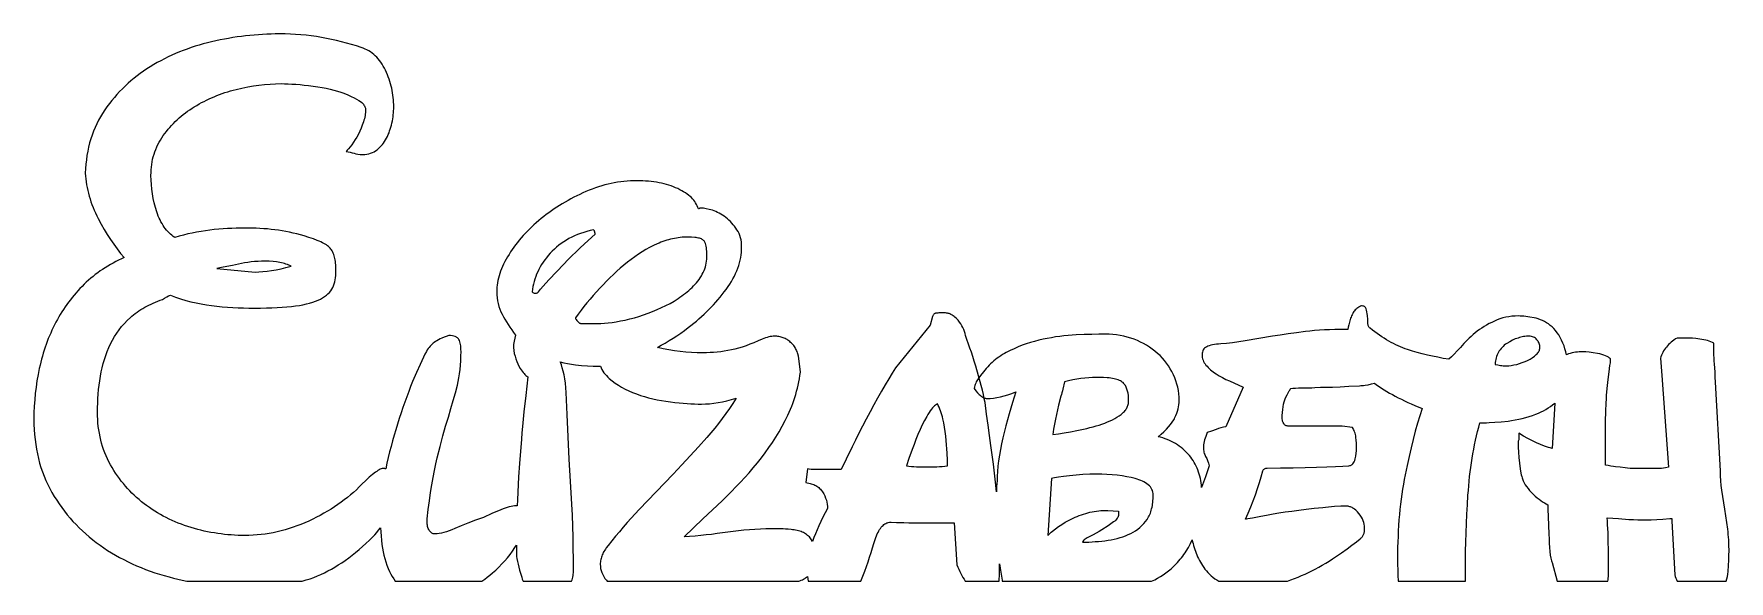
# Model space of a CAD drawing. Extents: x -7 to 250, y 25 to 108.
import ezdxf

# ---------------------------------------------------------------- set-up
doc = ezdxf.new("R2010")
doc.units = 0
doc.layers.add('CAMADA_1', color=18, linetype='CONTINUOUS')

msp = doc.modelspace()

# ---------------------------------------------------------------- linework, layer by layer
at = {"layer": 'CAMADA_1'}
for points in [[(16.22, 24.6), (33.74, 24.6), (34.35, 24.77), (34.94, 24.96), (35.51, 25.17), (36.07, 25.39), (36.6, 25.62), (37.13, 25.87), (37.66, 26.14), (38.18, 26.42), (38.71, 26.72), (39.23, 27.05), (39.76, 27.39), (40.28, 27.75), (40.81, 28.13), (41.33, 28.53), (41.85, 28.94), (42.38, 29.38), (42.9, 29.84), (43.42, 30.31), (43.94, 30.8), (44.46, 31.31), (44.77, 31.64), (45.07, 31.98), (45.35, 32.33), (45.62, 32.7), (45.66, 32.08), (45.71, 31.45), (45.77, 30.81), (45.84, 30.17), (45.92, 29.62), (46.02, 29.07), (46.13, 28.54), (46.27, 28.02), (46.42, 27.51), (46.59, 27.02), (46.78, 26.53), (46.99, 26.06), (47.19, 25.67), (47.4, 25.3), (47.63, 24.94), (47.88, 24.6), (61.03, 24.6), (61.44, 24.89), (61.84, 25.2), (62.23, 25.51), (62.62, 25.84), (63.11, 26.28), (63.59, 26.74), (64.05, 27.2), (64.48, 27.68), (64.9, 28.16), (65.29, 28.66), (65.66, 29.16), (66.02, 29.68), (66.25, 30.05), (66.25, 28.91), (66.26, 28.66), (66.29, 28.36), (66.34, 28.01), (66.41, 27.6), (66.5, 27.15), (66.6, 26.7), (66.72, 26.25), (66.85, 25.79), (66.95, 25.48), (67.05, 25.18), (67.15, 24.89), (67.26, 24.6), (74.63, 24.6), (74.7, 24.81), (74.75, 25.01), (74.8, 25.22), (74.84, 25.43), (74.87, 25.64), (74.89, 25.85), (74.91, 26.07), (74.91, 26.28), (74.9, 27.93), (74.88, 29.59), (74.85, 31.25), (74.8, 32.93), (74.74, 34.61), (74.66, 36.3), (74.57, 38), (74.47, 39.71), (74.27, 43.13), (74.09, 46.52), (73.94, 49.9), (73.81, 53.25), (73.75, 53.98), (73.68, 54.67), (73.59, 55.32), (73.48, 55.92), (73.36, 56.48), (73.22, 57), (73.07, 57.47), (72.99, 57.69), (72.9, 57.9), (73.45, 57.76), (74.02, 57.65), (74.61, 57.55), (75.22, 57.46), (76.13, 57.37), (77.03, 57.3), (77.89, 57.26), (78.72, 57.25), (78.99, 57.25), (79.11, 56.99), (79.23, 56.74), (79.38, 56.5), (79.54, 56.26), (79.72, 56.03), (79.91, 55.81), (80.12, 55.6), (80.34, 55.39), (80.78, 55.03), (81.24, 54.69), (81.72, 54.36), (82.22, 54.06), (82.74, 53.77), (83.29, 53.51), (83.86, 53.26), (84.45, 53.03), (85.06, 52.82), (85.68, 52.63), (86.31, 52.45), (86.95, 52.29), (87.6, 52.15), (88.26, 52.02), (88.93, 51.92), (89.61, 51.83), (90.28, 51.75), (90.93, 51.68), (91.55, 51.63), (92.16, 51.58), (92.73, 51.54), (93.29, 51.52), (93.82, 51.5), (94.32, 51.5), (94.93, 51.51), (95.55, 51.55), (96.19, 51.62), (96.84, 51.72), (97.51, 51.84), (98.19, 51.99), (98.88, 52.17), (99.58, 52.37), (99.08, 51.59), (98.57, 50.81), (98.03, 50.04), (97.49, 49.29), (96.92, 48.55), (96.35, 47.82), (95.75, 47.1), (95.14, 46.4), (93.9, 45), (92.64, 43.62), (91.35, 42.24), (90.05, 40.86), (84.89, 35.49), (84.27, 34.83), (83.65, 34.16), (83.05, 33.49), (82.45, 32.8), (81.87, 32.11), (81.29, 31.42), (80.73, 30.72), (80.18, 30.01), (79.89, 29.65), (79.77, 29.47), (79.65, 29.29), (79.54, 29.12), (79.44, 28.94), (79.35, 28.76), (79.27, 28.58), (79.2, 28.4), (79.14, 28.23), (79.09, 28.05), (79.05, 27.87), (79.01, 27.69), (78.99, 27.51), (78.98, 27.33), (78.97, 27.16), (78.99, 26.83), (79.03, 26.51), (79.1, 26.2), (79.2, 25.9), (79.34, 25.6), (79.5, 25.31), (79.68, 25.02), (79.9, 24.74), (80.04, 24.6), (109.08, 24.6), (109.28, 24.66), (109.47, 24.73), (109.65, 24.8), (109.82, 24.89), (109.99, 24.98), (110.14, 25.08), (110.29, 25.2), (110.43, 25.32), (110.46, 24.95), (110.5, 24.6), (118.53, 24.6), (118.82, 25.35), (119.1, 26.09), (119.37, 26.83), (119.62, 27.54), (119.85, 28.25), (120.08, 28.95), (120.29, 29.63), (120.49, 30.3), (120.58, 30.63), (120.68, 30.94), (120.79, 31.23), (120.9, 31.5), (121.01, 31.76), (121.12, 32), (121.24, 32.22), (121.36, 32.43), (121.49, 32.61), (121.62, 32.78), (121.75, 32.93), (121.88, 33.07), (122.02, 33.18), (122.16, 33.28), (122.31, 33.36), (122.46, 33.43), (122.49, 33.45), (122.54, 33.47), (122.68, 33.51), (122.87, 33.53), (123.12, 33.54), (123.93, 33.52), (125.04, 33.48), (125.77, 33.46), (126.69, 33.44), (127.82, 33.43), (129.15, 33.43), (132.66, 33.43), (133.09, 27.07), (133.23, 26.73), (133.38, 26.4), (133.53, 26.08), (133.68, 25.76), (133.84, 25.46), (134, 25.16), (134.17, 24.88), (134.34, 24.6), (139.52, 24.6), (139.55, 25.7), (139.56, 27.2), (139.64, 26.58), (139.74, 25.97), (139.85, 25.34), (139.96, 24.72), (139.96, 24.61), (139.97, 24.6), (162.64, 24.6), (163.1, 24.81), (163.55, 25.05), (163.98, 25.3), (164.4, 25.57), (164.8, 25.85), (165.2, 26.15), (165.58, 26.47), (165.95, 26.8), (166.16, 27.01), (166.37, 27.22), (166.58, 27.45), (166.78, 27.67), (166.98, 27.91), (167.17, 28.15), (167.36, 28.4), (167.54, 28.65), (167.71, 28.91), (167.88, 29.17), (168.21, 29.72), (168.52, 30.29), (168.8, 30.89), (168.86, 30.59), (168.92, 30.29), (169, 30), (169.08, 29.71), (169.17, 29.42), (169.27, 29.14), (169.37, 28.85), (169.49, 28.57), (169.61, 28.3), (169.75, 28.02), (169.89, 27.75), (170.04, 27.48), (170.19, 27.22), (170.36, 26.95), (170.54, 26.69), (170.72, 26.43), (170.94, 26.15), (171.17, 25.89), (171.41, 25.64), (171.66, 25.4), (171.93, 25.18), (172.21, 24.97), (172.51, 24.78), (172.82, 24.6), (183.23, 24.6), (183.78, 24.79), (184.32, 25), (184.86, 25.21), (185.39, 25.44), (185.91, 25.67), (186.43, 25.92), (186.94, 26.17), (187.44, 26.43), (187.99, 26.74), (188.53, 27.04), (189.06, 27.35), (189.56, 27.65), (190.06, 27.96), (190.53, 28.27), (191, 28.59), (191.44, 28.9), (192.28, 29.51), (193.03, 30.07), (193.7, 30.58), (194.29, 31.04), (194.37, 31.1), (194.45, 31.16), (194.52, 31.23), (194.58, 31.31), (194.64, 31.39), (194.69, 31.48), (194.79, 31.67), (194.86, 31.89), (194.91, 32.13), (194.94, 32.39), (194.95, 32.68), (194.94, 32.96), (194.9, 33.23), (194.83, 33.51), (194.73, 33.78), (194.61, 34.05), (194.46, 34.33), (194.28, 34.6), (194.07, 34.88), (193.85, 35.13), (193.63, 35.36), (193.4, 35.54), (193.29, 35.63), (193.17, 35.7), (193.05, 35.76), (192.93, 35.82), (192.82, 35.87), (192.7, 35.9), (192.58, 35.93), (192.45, 35.96), (192.33, 35.97), (192.21, 35.97), (191.32, 35.96), (190.4, 35.92), (189.48, 35.85), (189.03, 35.8), (188.59, 35.75), (187.31, 35.62), (186.1, 35.48), (184.96, 35.33), (183.89, 35.19), (182.89, 35.05), (181.96, 34.9), (181.1, 34.75), (180.31, 34.6), (178.97, 34.34), (177.94, 34.15), (177.24, 34.04), (177.01, 34.01), (176.86, 34), (177.28, 34.93), (177.68, 35.86), (178.05, 36.79), (178.39, 37.73), (178.71, 38.65), (179, 39.56), (179.26, 40.46), (179.49, 41.34), (179.55, 41.45), (179.61, 41.54), (179.69, 41.61), (179.77, 41.67), (179.85, 41.72), (179.94, 41.76), (180.04, 41.78), (180.15, 41.78), (182.18, 41.79), (184.11, 41.81), (185.94, 41.85), (187.66, 41.89), (189.22, 41.95), (190.55, 42), (191.66, 42.06), (192.54, 42.11), (192.72, 42.15), (192.81, 42.18), (192.89, 42.22), (192.96, 42.26), (193.04, 42.31), (193.11, 42.37), (193.17, 42.43), (193.28, 42.57), (193.38, 42.74), (193.46, 42.93), (193.53, 43.15), (193.62, 43.6), (193.69, 44.02), (193.73, 44.4), (193.74, 44.74), (193.74, 45.14), (193.72, 45.55), (193.68, 45.99), (193.63, 46.44), (193.6, 46.67), (193.56, 46.89), (193.51, 47.09), (193.44, 47.28), (193.37, 47.46), (193.29, 47.63), (193.19, 47.78), (193.09, 47.92), (191.55, 48.14), (183.44, 48.14), (183.31, 48.15), (183.18, 48.17), (183.07, 48.2), (182.97, 48.24), (182.88, 48.29), (182.8, 48.36), (182.73, 48.44), (182.67, 48.53), (182.57, 48.71), (182.51, 48.9), (182.47, 49.07), (182.45, 49.24), (182.46, 49.74), (182.48, 50.22), (182.52, 50.66), (182.57, 51.08), (182.64, 51.46), (182.73, 51.81), (182.83, 52.13), (182.94, 52.42), (183.18, 52.92), (183.4, 53.32), (183.5, 53.49), (183.59, 53.63), (183.68, 53.75), (183.77, 53.84), (184.08, 53.89), (184.45, 53.93), (184.9, 53.95), (185.41, 53.95), (186.45, 53.97), (186.93, 53.98), (187.39, 54.01), (188.26, 54.05), (189.14, 54.06), (190.1, 54.08), (191.22, 54.12), (192.57, 54.19), (194.18, 54.28), (194.38, 54.29), (194.58, 54.3), (194.8, 54.32), (195.02, 54.35), (195.49, 54.44), (195.99, 54.56), (196.43, 54.68), (196.78, 54.42), (197.14, 54.17), (197.51, 53.92), (197.9, 53.67), (198.31, 53.42), (198.73, 53.17), (199.16, 52.93), (199.6, 52.69), (200.06, 52.45), (200.54, 52.22), (201.02, 51.98), (201.53, 51.75), (202.04, 51.52), (202.57, 51.29), (203.67, 50.84), (203.32, 49.72), (202.98, 48.57), (202.64, 47.37), (202.31, 46.13), (202, 44.85), (201.69, 43.52), (201.39, 42.16), (201.09, 40.75), (200.96, 40.04), (200.83, 39.31), (200.7, 38.57), (200.59, 37.81), (200.49, 37.05), (200.39, 36.28), (200.31, 35.49), (200.23, 34.7), (200.16, 33.89), (200.11, 33.07), (200.06, 32.24), (200.02, 31.4), (199.98, 30.55), (199.96, 29.69), (199.95, 28.81), (199.94, 27.93), (199.95, 27.14), (199.97, 26.32), (200, 25.48), (200.05, 24.6), (210.25, 24.6), (210.25, 26.39), (210.26, 27.77), (210.27, 29.15), (210.3, 30.54), (210.35, 31.94), (210.4, 33.35), (210.47, 34.77), (210.54, 36.2), (210.63, 37.63), (210.69, 38.35), (210.75, 39.06), (210.81, 39.77), (210.89, 40.48), (210.98, 41.18), (211.07, 41.88), (211.17, 42.57), (211.28, 43.26), (211.39, 43.95), (211.52, 44.63), (211.65, 45.31), (211.8, 45.99), (211.94, 46.66), (212.1, 47.33), (212.27, 47.99), (212.44, 48.65), (213.1, 48.65), (213.47, 48.65), (213.86, 48.67), (214.72, 48.72), (215.67, 48.8), (216.72, 48.92), (217.26, 49), (217.8, 49.09), (218.34, 49.2), (218.87, 49.32), (219.4, 49.46), (219.92, 49.61), (220.43, 49.78), (220.94, 49.96), (221.34, 50.12), (221.72, 50.3), (222.1, 50.49), (222.46, 50.69), (222.81, 50.9), (223.15, 51.14), (223.47, 51.38), (223.79, 51.64), (223.39, 44.76), (223.12, 44.83), (222.83, 44.91), (222.26, 45.11), (221.66, 45.34), (221.04, 45.61), (220.4, 45.91), (219.73, 46.26), (219.05, 46.64), (218.35, 47.06), (218.35, 46.07), (218.24, 45.85), (218.24, 45.63), (218.25, 44.95), (218.29, 44.19), (218.36, 43.38), (218.46, 42.51), (218.57, 41.68), (218.68, 41.02), (218.73, 40.74), (218.79, 40.5), (218.84, 40.31), (218.9, 40.15), (219.02, 39.85), (219.17, 39.55), (219.33, 39.25), (219.53, 38.96), (219.75, 38.67), (219.99, 38.37), (220.25, 38.08), (220.54, 37.79), (220.84, 37.52), (221.13, 37.26), (221.42, 37.03), (221.69, 36.82), (221.96, 36.63), (222.23, 36.47), (222.49, 36.33), (222.74, 36.2), (222.75, 35.48), (222.79, 34.4), (222.9, 31.71), (222.93, 31.01), (222.97, 30.34), (223.01, 29.69), (223.06, 29.08), (223.13, 28.52), (223.2, 28.06), (223.24, 27.87), (223.29, 27.7), (223.34, 27.55), (223.39, 27.43), (224.18, 24.6), (231.88, 24.6), (231.91, 24.81), (231.93, 25.05), (231.94, 25.3), (231.95, 25.57), (231.95, 29.3), (231.93, 30.61), (231.89, 31.93), (231.86, 32.57), (231.82, 33.16), (231.78, 33.72), (231.73, 34.23), (233.49, 34.09), (235.04, 33.98), (235.74, 33.95), (236.39, 33.92), (236.99, 33.91), (237.54, 33.9), (238.41, 33.92), (239.29, 33.96), (240.22, 34.03), (241.26, 34.12), (241.59, 34.12), (241.59, 33.68), (242.03, 25.57), (242.08, 25.31), (242.16, 25.06), (242.26, 24.82), (242.38, 24.6), (249.82, 24.6), (249.91, 24.93), (249.99, 25.29), (250.05, 25.66), (250.09, 26.06), (250.16, 26.98), (250.21, 27.8), (250.24, 28.54), (250.26, 29.19), (250.24, 30.05), (250.2, 30.89), (250.13, 31.7), (250.09, 32.09), (250.04, 32.48), (249.6, 35.55), (249.16, 38.4), (249.06, 39.12), (248.99, 39.85), (248.95, 40.6), (248.94, 41.36), (248.17, 54.84), (248.16, 55.6), (248.12, 56.32), (248.08, 57), (248.06, 57.58), (248.01, 58.06), (247.98, 58.52), (247.96, 58.94), (247.95, 59.34), (247.95, 60.76), (247.73, 60.87), (247.49, 60.97), (247.24, 61.05), (246.98, 61.13), (246.71, 61.21), (246.42, 61.27), (246.12, 61.32), (245.81, 61.37), (245.22, 61.44), (244.7, 61.49), (244.26, 61.52), (243.9, 61.53), (242.36, 61.53), (242.12, 61.38), (241.89, 61.22), (241.67, 61.06), (241.46, 60.89), (241.27, 60.71), (241.08, 60.53), (240.91, 60.35), (240.74, 60.16), (240.59, 59.97), (240.45, 59.77), (240.32, 59.56), (240.2, 59.35), (240.09, 59.14), (240, 58.92), (239.91, 58.69), (239.84, 58.46), (240.06, 55.83), (241.05, 41.91), (240.63, 41.81), (240.28, 41.74), (239.98, 41.7), (239.73, 41.69), (236.11, 41.69), (235.68, 41.69), (235.26, 41.71), (234.86, 41.75), (234.47, 41.8), (233.73, 41.89), (233.04, 41.96), (232.7, 42), (232.33, 42.06), (231.93, 42.14), (231.51, 42.23), (231.51, 47.28), (231.52, 48.9), (231.55, 50.36), (231.6, 51.67), (231.63, 52.26), (231.67, 52.82), (231.76, 53.84), (231.85, 54.77), (231.95, 55.62), (232.05, 56.38), (232.16, 57.37), (232.21, 57.55), (232.25, 57.78), (232.27, 58.04), (232.27, 58.35), (232.12, 58.48), (231.95, 58.61), (231.74, 58.72), (231.51, 58.83), (231.25, 58.93), (230.96, 59.02), (230.64, 59.1), (230.3, 59.17), (229.63, 59.29), (229.04, 59.38), (228.53, 59.43), (228.31, 59.44), (228.11, 59.45), (227.81, 59.44), (227.52, 59.43), (227.23, 59.4), (226.96, 59.37), (226.69, 59.32), (226.42, 59.26), (226.16, 59.2), (225.91, 59.12), (225.58, 58.95), (225.47, 59.45), (225.35, 59.91), (225.21, 60.35), (225.05, 60.76), (224.85, 61.2), (224.64, 61.61), (224.42, 61.99), (224.19, 62.34), (223.94, 62.66), (223.68, 62.95), (223.41, 63.22), (223.28, 63.34), (223.13, 63.45), (222.84, 63.66), (222.55, 63.85), (222.25, 64.02), (221.94, 64.18), (221.63, 64.31), (221.31, 64.43), (220.99, 64.52), (220.67, 64.6), (220.02, 64.72), (219.71, 64.77), (219.4, 64.81), (219.11, 64.84), (218.82, 64.86), (218.53, 64.87), (218.25, 64.88), (217.77, 64.86), (217.29, 64.83), (216.82, 64.77), (216.36, 64.68), (215.92, 64.58), (215.48, 64.44), (215.05, 64.29), (214.64, 64.11), (214.23, 63.91), (213.84, 63.71), (213.46, 63.49), (213.09, 63.27), (212.73, 63.04), (212.38, 62.8), (212.05, 62.56), (211.73, 62.3), (211.42, 62.04), (211.12, 61.77), (210.82, 61.5), (210.54, 61.23), (210.26, 60.95), (209.99, 60.68), (209.73, 60.39), (209.48, 60.11), (209, 59.56), (208.55, 59.08), (208.13, 58.66), (207.73, 58.3), (206.89, 58.44), (206.06, 58.6), (205.26, 58.76), (204.47, 58.94), (203.69, 59.13), (202.94, 59.34), (202.2, 59.55), (201.48, 59.78), (201.12, 59.9), (200.77, 60.03), (200.41, 60.18), (200.05, 60.33), (199.7, 60.49), (199.34, 60.67), (198.98, 60.86), (198.63, 61.05), (198.27, 61.26), (197.92, 61.48), (197.56, 61.71), (197.2, 61.95), (196.85, 62.2), (196.49, 62.46), (196.13, 62.73), (195.78, 63.01), (195.7, 63.07), (195.63, 63.14), (195.58, 63.22), (195.53, 63.31), (195.49, 63.41), (195.47, 63.53), (195.45, 63.65), (195.45, 63.78), (195.43, 64.34), (195.39, 64.93), (195.36, 65.22), (195.31, 65.49), (195.25, 65.74), (195.17, 65.97), (195.13, 66.07), (195.07, 66.16), (195, 66.24), (194.91, 66.3), (194.82, 66.35), (194.71, 66.38), (194.59, 66.4), (194.46, 66.41), (194.31, 66.35), (194.17, 66.28), (194.03, 66.2), (193.9, 66.12), (193.78, 66.02), (193.66, 65.91), (193.54, 65.8), (193.43, 65.67), (193.33, 65.54), (193.23, 65.39), (193.14, 65.24), (193.05, 65.07), (192.97, 64.9), (192.9, 64.72), (192.83, 64.53), (192.76, 64.33), (192.65, 63.92), (192.55, 63.54), (192.46, 63.17), (192.39, 62.83), (192.1, 62.83), (191.26, 62.83), (190.44, 62.81), (189.64, 62.79), (188.87, 62.75), (188.11, 62.71), (187.37, 62.65), (186.66, 62.58), (185.96, 62.51), (184.62, 62.34), (183.34, 62.16), (182.13, 61.98), (180.97, 61.79), (176.81, 61.08), (175.86, 60.93), (174.93, 60.81), (174.02, 60.71), (173.13, 60.64), (172.79, 60.61), (172.46, 60.57), (172.16, 60.53), (171.88, 60.48), (171.63, 60.42), (171.39, 60.35), (171.18, 60.28), (170.99, 60.2), (170.83, 60.11), (170.68, 60), (170.56, 59.88), (170.46, 59.74), (170.38, 59.58), (170.33, 59.4), (170.29, 59.21), (170.28, 59), (170.29, 58.78), (170.32, 58.57), (170.37, 58.36), (170.43, 58.16), (170.52, 57.96), (170.62, 57.77), (170.74, 57.59), (170.88, 57.41), (171.04, 57.23), (171.21, 57.06), (171.38, 56.89), (171.57, 56.72), (171.77, 56.56), (171.97, 56.4), (172.19, 56.24), (172.42, 56.09), (172.9, 55.8), (173.39, 55.52), (173.91, 55.25), (174.45, 55), (176.53, 54.06), (173.9, 48.03), (173.52, 47.97), (173.15, 47.88), (172.78, 47.78), (172.42, 47.65), (171.72, 47.39), (171.05, 47.16), (170.84, 46.55), (170.67, 46.06), (170.59, 45.83), (170.54, 45.57), (170.51, 45.28), (170.5, 44.96), (170.51, 44.75), (170.52, 44.55), (170.55, 44.35), (170.58, 44.17), (170.63, 44), (170.69, 43.83), (170.75, 43.68), (170.83, 43.54), (170.91, 43.4), (170.99, 43.24), (171.13, 42.91), (171.26, 42.53), (171.38, 42.11), (170.8, 40.46), (170.2, 38.83), (170.18, 39.18), (170.14, 39.53), (170.09, 39.88), (170.03, 40.21), (169.95, 40.54), (169.87, 40.86), (169.77, 41.17), (169.66, 41.48), (169.54, 41.78), (169.41, 42.07), (169.26, 42.36), (169.11, 42.64), (168.94, 42.91), (168.76, 43.17), (168.56, 43.43), (168.36, 43.68), (168.12, 43.95), (167.88, 44.21), (167.63, 44.45), (167.37, 44.68), (167.1, 44.9), (166.82, 45.11), (166.54, 45.31), (166.25, 45.49), (165.95, 45.67), (165.64, 45.83), (165.33, 45.97), (165.01, 46.11), (164.68, 46.23), (164.34, 46.35), (164, 46.45), (163.64, 46.53), (164.09, 46.92), (164.5, 47.29), (164.87, 47.66), (165.21, 48.03), (165.5, 48.39), (165.76, 48.74), (165.98, 49.09), (166.08, 49.27), (166.17, 49.44), (166.32, 49.78), (166.45, 50.11), (166.57, 50.44), (166.66, 50.77), (166.73, 51.09), (166.78, 51.4), (166.81, 51.71), (166.82, 52.02), (166.81, 52.53), (166.77, 53.04), (166.7, 53.55), (166.6, 54.04), (166.48, 54.53), (166.33, 55.02), (166.15, 55.49), (165.95, 55.96), (165.72, 56.42), (165.47, 56.86), (165.2, 57.29), (164.91, 57.7), (164.59, 58.1), (164.26, 58.48), (163.91, 58.85), (163.53, 59.2), (163.14, 59.53), (162.74, 59.85), (162.31, 60.14), (161.88, 60.42), (161.42, 60.68), (160.95, 60.91), (160.47, 61.13), (159.97, 61.34), (159.46, 61.52), (158.94, 61.67), (158.41, 61.8), (157.87, 61.91), (157.33, 62), (156.77, 62.06), (156.21, 62.09), (155.64, 62.1), (154.62, 62.1), (153.54, 62.08), (152.4, 62.04), (151.2, 61.99), (150.58, 61.96), (149.96, 61.91), (149.33, 61.85), (148.71, 61.77), (148.07, 61.69), (147.44, 61.58), (146.8, 61.47), (146.16, 61.34), (145.52, 61.19), (144.88, 61.02), (144.25, 60.84), (143.62, 60.64), (143, 60.42), (142.38, 60.17), (141.77, 59.91), (141.17, 59.64), (140.87, 59.49), (140.58, 59.33), (140.29, 59.17), (140.01, 59), (139.74, 58.83), (139.47, 58.64), (139.2, 58.45), (138.95, 58.25), (138.7, 58.05), (138.45, 57.83), (138.21, 57.61), (137.98, 57.39), (137.76, 57.15), (137.53, 56.91), (137.32, 56.66), (137.11, 56.4), (136.69, 55.85), (136.29, 55.31), (136.2, 55.16), (136.11, 55.01), (136.02, 54.85), (135.95, 54.68), (135.87, 54.49), (135.81, 54.3), (135.74, 54.09), (135.69, 53.88), (135.96, 53.52), (136.22, 53.21), (136.48, 52.95), (136.6, 52.83), (136.73, 52.73), (136.85, 52.64), (136.97, 52.56), (137.09, 52.5), (137.21, 52.44), (137.32, 52.4), (137.44, 52.37), (137.55, 52.35), (137.66, 52.35), (137.9, 52.35), (138.14, 52.36), (138.63, 52.41), (139.15, 52.48), (139.69, 52.59), (140.25, 52.73), (140.83, 52.9), (141.43, 53.1), (142.05, 53.33), (141.77, 52.55), (141.51, 51.73), (141.25, 50.88), (141, 49.99), (140.52, 48.18), (140.07, 46.37), (139.87, 45.47), (139.69, 44.59), (139.54, 43.72), (139.41, 42.86), (139.32, 42.04), (139.25, 41.26), (139.21, 40.53), (139.19, 39.85), (139.16, 39.41), (139.12, 38.98), (139.1, 38.56), (139.1, 38.15), (138.96, 39.62), (138.81, 40.98), (138.64, 42.36), (138.46, 43.77), (138.25, 45.21), (138.03, 46.71), (137.81, 48.3), (137.59, 49.97), (137.37, 51.74), (137.25, 52.31), (137.11, 52.93), (136.95, 53.6), (136.77, 54.31), (136.37, 55.79), (135.95, 57.27), (135.73, 58), (135.51, 58.7), (135.29, 59.37), (135.07, 60.01), (134.41, 61.93), (134.34, 62.23), (134.26, 62.53), (134.15, 62.82), (134.01, 63.11), (133.86, 63.4), (133.68, 63.68), (133.48, 63.96), (133.26, 64.24), (133.02, 64.49), (132.78, 64.72), (132.66, 64.81), (132.54, 64.9), (132.41, 64.99), (132.29, 65.06), (132.16, 65.12), (132.03, 65.18), (131.9, 65.23), (131.77, 65.26), (131.64, 65.29), (131.5, 65.32), (131.37, 65.33), (131.23, 65.33), (130.57, 65.33), (130.36, 65.33), (130.18, 65.32), (130.01, 65.3), (129.86, 65.28), (129.79, 65.26), (129.73, 65.23), (129.66, 65.18), (129.6, 65.13), (129.54, 65.06), (129.48, 64.98), (129.37, 64.78), (129.04, 63.47), (123.77, 57), (123.27, 56.2), (122.75, 55.34), (122.2, 54.42), (121.64, 53.44), (121.06, 52.41), (120.49, 51.37), (119.91, 50.3), (119.33, 49.21), (118.77, 48.13), (118.22, 47.06), (117.7, 46.02), (117.2, 44.99), (116.29, 43.12), (115.55, 41.54), (111.93, 41.54), (111.43, 41.55), (111, 41.57), (110.66, 41.6), (110.4, 41.65), (110.18, 39.57), (110.39, 39.54), (110.6, 39.5), (110.8, 39.45), (110.99, 39.4), (111.18, 39.33), (111.36, 39.26), (111.53, 39.19), (111.69, 39.1), (111.84, 39.01), (111.99, 38.91), (112.13, 38.8), (112.26, 38.68), (112.38, 38.56), (112.49, 38.43), (112.6, 38.29), (112.7, 38.14), (112.88, 37.84), (113.04, 37.53), (113.17, 37.22), (113.28, 36.91), (113.36, 36.59), (113.42, 36.27), (113.46, 35.95), (113.47, 35.62), (113.1, 34.95), (112.76, 34.3), (112.44, 33.66), (112.15, 33.02), (111.88, 32.4), (111.63, 31.8), (111.4, 31.2), (111.2, 30.61), (111.02, 30.89), (110.82, 31.16), (110.7, 31.3), (110.57, 31.43), (110.44, 31.55), (110.29, 31.67), (110.14, 31.78), (109.98, 31.88), (109.81, 31.97), (109.63, 32.05), (109.44, 32.12), (109.25, 32.19), (109.05, 32.25), (108.84, 32.3), (108.62, 32.34), (108.39, 32.38), (108.16, 32.4), (107.92, 32.42), (107.49, 32.47), (107.09, 32.5), (106.72, 32.52), (106.38, 32.53), (104.96, 32.53), (104.11, 32.52), (103.27, 32.5), (102.43, 32.46), (101.6, 32.41), (100.77, 32.34), (99.95, 32.25), (99.13, 32.15), (98.32, 32.04), (97.51, 31.92), (96.7, 31.81), (95.87, 31.7), (95.05, 31.61), (94.22, 31.53), (93.38, 31.45), (92.54, 31.38), (91.69, 31.32), (94.55, 34.06), (97.45, 36.81), (98.17, 37.49), (98.87, 38.19), (99.56, 38.9), (100.24, 39.61), (100.91, 40.34), (101.56, 41.07), (102.19, 41.81), (102.82, 42.56), (103.42, 43.32), (104.01, 44.09), (104.57, 44.88), (105.11, 45.67), (105.62, 46.48), (106.12, 47.3), (106.59, 48.13), (107.04, 48.98), (107.25, 49.4), (107.46, 49.83), (107.65, 50.27), (107.84, 50.71), (108.02, 51.15), (108.19, 51.6), (108.34, 52.05), (108.49, 52.51), (108.63, 52.97), (108.76, 53.44), (108.88, 53.91), (108.99, 54.38), (109.09, 54.86), (109.19, 55.34), (109.27, 55.83), (109.34, 56.32), (109.12, 58.4), (109.05, 58.78), (108.96, 59.13), (108.91, 59.3), (108.84, 59.47), (108.77, 59.63), (108.7, 59.79), (108.62, 59.94), (108.53, 60.09), (108.43, 60.23), (108.33, 60.37), (108.22, 60.5), (108.11, 60.63), (107.99, 60.75), (107.86, 60.87), (107.73, 60.98), (107.6, 61.09), (107.46, 61.19), (107.32, 61.28), (107.17, 61.36), (107.03, 61.44), (106.88, 61.51), (106.72, 61.57), (106.57, 61.62), (106.41, 61.67), (106.25, 61.71), (106.08, 61.74), (105.92, 61.77), (105.75, 61.79), (105.39, 61.8), (105.2, 61.8), (104.99, 61.78), (104.77, 61.74), (104.55, 61.69), (104.31, 61.63), (104.06, 61.56), (103.8, 61.47), (103.53, 61.36), (102.91, 61.08), (102.29, 60.81), (101.69, 60.57), (101.11, 60.35), (100.53, 60.16), (99.96, 59.99), (99.41, 59.84), (98.87, 59.72), (98.34, 59.62), (97.8, 59.53), (97.26, 59.45), (96.72, 59.39), (96.18, 59.34), (95.63, 59.31), (95.09, 59.29), (94.54, 59.28), (93.67, 59.29), (92.81, 59.33), (91.94, 59.4), (91.08, 59.48), (90.22, 59.6), (89.36, 59.74), (88.5, 59.9), (87.64, 60.09), (88.24, 60.42), (88.84, 60.77), (89.43, 61.13), (90.02, 61.5), (90.6, 61.88), (91.18, 62.28), (91.75, 62.69), (92.32, 63.11), (92.74, 63.44), (93.15, 63.77), (93.56, 64.1), (93.95, 64.44), (94.34, 64.79), (94.72, 65.14), (95.09, 65.49), (95.46, 65.85), (95.81, 66.22), (96.16, 66.59), (96.5, 66.97), (96.83, 67.35), (97.16, 67.73), (97.47, 68.12), (97.78, 68.52), (98.08, 68.92), (98.36, 69.33), (98.63, 69.73), (98.88, 70.13), (99.11, 70.54), (99.32, 70.94), (99.51, 71.34), (99.69, 71.74), (99.84, 72.14), (99.98, 72.54), (100.1, 72.94), (100.2, 73.34), (100.29, 73.74), (100.35, 74.14), (100.4, 74.54), (100.42, 74.94), (100.43, 75.34), (100.42, 75.71), (100.39, 76.08), (100.33, 76.43), (100.26, 76.76), (100.16, 77.08), (100.03, 77.39), (99.89, 77.69), (99.72, 77.97), (99.54, 78.24), (99.35, 78.5), (99.15, 78.74), (98.94, 78.98), (98.72, 79.21), (98.5, 79.43), (98.26, 79.63), (98.02, 79.83), (97.77, 80.02), (97.52, 80.19), (97.27, 80.35), (97.02, 80.49), (96.77, 80.62), (96.51, 80.74), (96.25, 80.84), (95.99, 80.93), (95.5, 81.07), (95.05, 81.17), (94.84, 81.21), (94.65, 81.24), (94.46, 81.25), (94.29, 81.26), (94.19, 81.25), (94.12, 81.24), (94.06, 81.23), (94.02, 81.2), (93.99, 81.18), (93.95, 81.16), (93.91, 81.15), (93.86, 81.15), (93.78, 81.38), (93.69, 81.6), (93.58, 81.82), (93.45, 82.04), (93.31, 82.25), (93.16, 82.45), (92.99, 82.65), (92.8, 82.85), (92.6, 83.04), (92.38, 83.22), (92.14, 83.4), (91.89, 83.57), (91.63, 83.74), (91.34, 83.91), (91.04, 84.06), (90.73, 84.22), (90.4, 84.36), (90.07, 84.5), (89.73, 84.63), (89.38, 84.74), (89.02, 84.85), (88.65, 84.95), (88.28, 85.04), (87.89, 85.12), (87.5, 85.19), (87.1, 85.25), (86.7, 85.31), (86.28, 85.35), (85.86, 85.38), (85.42, 85.4), (84.98, 85.42), (84.54, 85.42), (84.04, 85.42), (83.55, 85.4), (83.06, 85.37), (82.57, 85.32), (82.08, 85.26), (81.6, 85.19), (81.11, 85.11), (80.63, 85.01), (80.15, 84.9), (79.67, 84.78), (79.19, 84.65), (78.71, 84.5), (78.23, 84.34), (77.75, 84.16), (77.28, 83.98), (76.81, 83.78), (76.34, 83.57), (75.87, 83.35), (75.41, 83.13), (74.96, 82.91), (74.52, 82.67), (74.08, 82.43), (73.64, 82.18), (73.22, 81.93), (72.79, 81.67), (72.38, 81.4), (71.97, 81.13), (71.56, 80.85), (71.17, 80.56), (70.77, 80.27), (70.39, 79.97), (70.01, 79.67), (69.64, 79.36), (69.27, 79.04), (68.92, 78.72), (68.57, 78.4), (68.24, 78.08), (67.91, 77.75), (67.59, 77.41), (67.28, 77.08), (66.98, 76.74), (66.69, 76.39), (66.41, 76.04), (66.13, 75.69), (65.87, 75.33), (65.61, 74.97), (65.37, 74.61), (65.13, 74.24), (64.9, 73.87), (64.69, 73.5), (64.5, 73.14), (64.31, 72.77), (64.15, 72.41), (63.99, 72.05), (63.86, 71.69), (63.73, 71.33), (63.62, 70.98), (63.53, 70.63), (63.45, 70.27), (63.38, 69.92), (63.33, 69.57), (63.29, 69.23), (63.27, 68.88), (63.27, 68.54), (63.28, 68.08), (63.32, 67.63), (63.38, 67.19), (63.47, 66.76), (63.59, 66.34), (63.73, 65.93), (63.9, 65.53), (64.09, 65.14), (64.3, 64.75), (64.52, 64.37), (64.76, 63.97), (65.01, 63.58), (65.27, 63.18), (65.54, 62.78), (65.82, 62.37), (66.12, 61.96), (65.9, 61.03), (65.85, 60.79), (65.81, 60.55), (65.79, 60.32), (65.79, 60.1), (65.85, 59.64), (65.93, 59.2), (66.04, 58.78), (66.16, 58.37), (66.3, 57.98), (66.46, 57.61), (66.63, 57.25), (66.83, 56.92), (66.97, 56.7), (67.12, 56.49), (67.26, 56.3), (67.41, 56.13), (67.55, 55.98), (67.7, 55.84), (67.85, 55.72), (68, 55.62), (67.67, 52.82), (67.39, 50.32), (67.27, 49.18), (67.17, 48.1), (67.09, 47.11), (67.02, 46.18), (66.74, 42.47), (66.58, 40.42), (66.41, 36.97), (66.37, 36.03), (66.18, 36.04), (65.95, 36.03), (65.71, 36), (65.45, 35.95), (65.17, 35.89), (64.87, 35.8), (64.56, 35.7), (64.23, 35.58), (63.88, 35.43), (62.51, 34.85), (61.25, 34.28), (60.03, 33.85), (58.9, 33.42), (57.87, 33), (56.92, 32.58), (56.47, 32.39), (56.05, 32.22), (55.64, 32.08), (55.26, 31.97), (54.89, 31.88), (54.54, 31.81), (54.21, 31.77), (53.9, 31.76), (53.77, 31.77), (53.64, 31.8), (53.52, 31.84), (53.41, 31.9), (53.3, 31.98), (53.2, 32.07), (53.11, 32.18), (53.02, 32.31), (52.95, 32.45), (52.88, 32.6), (52.82, 32.75), (52.78, 32.91), (52.74, 33.08), (52.72, 33.26), (52.7, 33.44), (52.7, 33.63), (52.7, 34.06), (52.86, 35.46), (53.04, 36.78), (53.22, 38.04), (53.41, 39.23), (53.6, 40.36), (53.81, 41.41), (54.01, 42.4), (54.23, 43.33), (54.67, 45.05), (55.09, 46.66), (55.51, 48.15), (55.93, 49.52), (56.32, 50.81), (56.68, 52.05), (57.01, 53.22), (57.3, 54.35), (57.43, 54.91), (57.54, 55.49), (57.63, 56.1), (57.71, 56.73), (57.77, 57.39), (57.81, 58.07), (57.84, 58.77), (57.85, 59.5), (57.84, 59.79), (57.83, 60.07), (57.8, 60.32), (57.77, 60.56), (57.72, 60.77), (57.66, 60.97), (57.6, 61.15), (57.52, 61.31), (57.47, 61.38), (57.42, 61.45), (57.37, 61.51), (57.3, 61.57), (57.23, 61.63), (57.15, 61.68), (56.97, 61.76), (56.77, 61.83), (56.53, 61.88), (56.27, 61.9), (55.98, 61.91), (55.61, 61.78), (55.27, 61.64), (54.96, 61.51), (54.67, 61.38), (54.41, 61.25), (54.18, 61.12), (53.97, 61), (53.79, 60.87), (53.63, 60.74), (53.47, 60.6), (53.31, 60.45), (53.16, 60.28), (53.01, 60.1), (52.87, 59.92), (52.72, 59.71), (52.59, 59.5), (52.36, 59.07), (52.13, 58.6), (51.88, 58.08), (51.63, 57.53), (51.08, 56.29), (50.5, 54.9), (50.2, 54.15), (49.91, 53.38), (49.61, 52.6), (49.32, 51.8), (49.04, 50.98), (48.75, 50.15), (48.48, 49.3), (48.2, 48.43), (47.95, 47.6), (47.7, 46.76), (47.46, 45.92), (47.24, 45.07), (47.02, 44.22), (46.81, 43.37), (46.61, 42.51), (46.42, 41.65), (46.35, 41.68), (46.27, 41.71), (46.19, 41.72), (46.11, 41.73), (45.99, 41.72), (45.86, 41.69), (45.72, 41.64), (45.57, 41.58), (45.41, 41.49), (45.23, 41.39), (45.05, 41.27), (44.85, 41.13), (44.41, 40.79), (43.93, 40.37), (43.4, 39.88), (42.82, 39.32), (42.4, 38.9), (41.97, 38.49), (41.53, 38.08), (41.08, 37.69), (40.62, 37.31), (40.14, 36.94), (39.66, 36.57), (39.16, 36.22), (38.65, 35.87), (38.13, 35.54), (37.6, 35.21), (37.05, 34.9), (36.5, 34.59), (35.93, 34.29), (35.35, 34), (34.76, 33.73), (34.16, 33.46), (33.56, 33.21), (32.96, 32.98), (32.36, 32.77), (31.76, 32.57), (31.16, 32.39), (30.55, 32.23), (29.95, 32.08), (29.34, 31.95), (28.73, 31.84), (28.12, 31.75), (27.51, 31.67), (26.9, 31.61), (26.29, 31.57), (25.67, 31.54), (25.06, 31.53), (24.54, 31.54), (24.02, 31.55), (23.5, 31.57), (22.98, 31.61), (22.47, 31.65), (21.95, 31.7), (21.44, 31.76), (20.93, 31.83), (20.42, 31.91), (19.91, 32), (19.4, 32.1), (18.9, 32.21), (18.39, 32.33), (17.89, 32.46), (17.39, 32.59), (16.89, 32.74), (16.39, 32.89), (15.9, 33.06), (15.42, 33.23), (14.94, 33.42), (14.47, 33.61), (14.01, 33.81), (13.55, 34.02), (13.1, 34.25), (12.66, 34.48), (12.23, 34.72), (11.8, 34.97), (11.38, 35.23), (10.96, 35.49), (10.56, 35.77), (10.15, 36.06), (9.76, 36.36), (9.37, 36.66), (9, 36.98), (8.63, 37.3), (8.27, 37.63), (7.92, 37.97), (7.58, 38.32), (7.25, 38.68), (6.92, 39.04), (6.61, 39.42), (6.3, 39.8), (6.01, 40.19), (5.72, 40.59), (5.44, 41), (5.17, 41.42), (4.91, 41.84), (4.66, 42.28), (4.42, 42.72), (4.2, 43.17), (3.99, 43.63), (3.8, 44.09), (3.62, 44.57), (3.46, 45.05), (3.31, 45.54), (3.18, 46.03), (3.07, 46.54), (2.97, 47.05), (2.88, 47.57), (2.81, 48.1), (2.76, 48.63), (2.72, 49.17), (2.7, 49.72), (2.69, 50.28), (2.7, 50.97), (2.72, 51.65), (2.75, 52.33), (2.8, 53.01), (2.86, 53.69), (2.94, 54.36), (3.02, 55.04), (3.13, 55.71), (3.25, 56.37), (3.39, 57.02), (3.55, 57.66), (3.73, 58.28), (3.93, 58.89), (4.16, 59.49), (4.4, 60.07), (4.66, 60.64), (4.95, 61.2), (5.26, 61.74), (5.6, 62.26), (5.96, 62.77), (6.35, 63.26), (6.77, 63.74), (7.21, 64.2), (7.68, 64.64), (7.92, 64.86), (8.17, 65.07), (8.43, 65.27), (8.7, 65.47), (8.98, 65.67), (9.26, 65.85), (9.56, 66.03), (9.86, 66.21), (10.17, 66.37), (10.48, 66.54), (10.81, 66.69), (11.14, 66.84), (11.48, 66.99), (11.83, 67.13), (12.19, 67.26), (12.56, 67.38), (12.88, 67.59), (13.19, 67.77), (13.48, 67.92), (13.76, 68.04), (14.53, 67.75), (15.3, 67.49), (16.08, 67.25), (16.86, 67.04), (17.64, 66.86), (18.43, 66.7), (19.22, 66.56), (20.01, 66.45), (20.81, 66.36), (21.61, 66.29), (22.41, 66.22), (23.22, 66.17), (24.03, 66.12), (24.84, 66.09), (25.66, 66.08), (26.48, 66.07), (27.42, 66.07), (28.31, 66.09), (29.16, 66.12), (29.96, 66.15), (30.72, 66.2), (31.44, 66.25), (32.11, 66.32), (32.73, 66.4), (33.32, 66.49), (33.87, 66.59), (34.39, 66.7), (34.88, 66.82), (35.34, 66.96), (35.76, 67.11), (36.15, 67.27), (36.51, 67.44), (36.84, 67.62), (37.14, 67.82), (37.42, 68.02), (37.66, 68.23), (37.88, 68.46), (38.08, 68.69), (38.24, 68.94), (38.38, 69.19), (38.49, 69.46), (38.59, 69.75), (38.68, 70.04), (38.75, 70.36), (38.8, 70.69), (38.84, 71.03), (38.86, 71.39), (38.87, 71.77), (38.86, 72.35), (38.84, 72.63), (38.82, 72.89), (38.78, 73.14), (38.75, 73.38), (38.7, 73.61), (38.65, 73.83), (38.59, 74.03), (38.53, 74.23), (38.46, 74.41), (38.38, 74.59), (38.29, 74.75), (38.2, 74.9), (38.1, 75.04), (37.99, 75.17), (37.88, 75.29), (37.74, 75.41), (37.59, 75.54), (37.42, 75.66), (37.23, 75.78), (37.03, 75.89), (36.81, 76.01), (36.57, 76.13), (36.31, 76.24), (36.04, 76.36), (35.44, 76.59), (34.78, 76.81), (34.05, 77.03), (33.5, 77.19), (32.95, 77.34), (32.39, 77.47), (31.84, 77.6), (31.28, 77.71), (30.73, 77.8), (30.17, 77.89), (29.61, 77.97), (29.04, 78.03), (28.48, 78.09), (27.91, 78.13), (27.34, 78.17), (26.77, 78.2), (26.2, 78.22), (25.63, 78.24), (25.06, 78.24), (24.4, 78.23), (23.74, 78.22), (23.07, 78.19), (22.41, 78.16), (21.75, 78.11), (21.08, 78.05), (20.41, 77.99), (19.74, 77.91), (19.07, 77.82), (18.4, 77.72), (17.73, 77.6), (17.07, 77.47), (16.4, 77.33), (15.74, 77.17), (15.08, 77), (14.42, 76.81), (14.19, 76.97), (13.97, 77.14), (13.76, 77.32), (13.55, 77.51), (13.35, 77.71), (13.16, 77.93), (12.98, 78.15), (12.8, 78.39), (12.64, 78.64), (12.48, 78.9), (12.32, 79.17), (12.18, 79.46), (12.04, 79.75), (11.91, 80.06), (11.79, 80.38), (11.68, 80.71), (11.47, 81.38), (11.3, 82.06), (11.15, 82.74), (11.02, 83.43), (10.93, 84.13), (10.86, 84.83), (10.82, 85.53), (10.8, 86.24), (10.81, 86.67), (10.83, 87.08), (10.87, 87.49), (10.92, 87.89), (10.98, 88.29), (11.06, 88.68), (11.16, 89.07), (11.27, 89.45), (11.39, 89.82), (11.53, 90.19), (11.68, 90.55), (11.85, 90.91), (12.03, 91.26), (12.23, 91.6), (12.44, 91.94), (12.67, 92.27), (12.9, 92.6), (13.15, 92.92), (13.4, 93.23), (13.66, 93.53), (13.93, 93.83), (14.2, 94.12), (14.49, 94.41), (14.78, 94.69), (15.08, 94.96), (15.38, 95.22), (15.7, 95.48), (16.02, 95.73), (16.35, 95.97), (16.68, 96.21), (17.03, 96.44), (17.38, 96.66), (17.74, 96.87), (18.1, 97.08), (18.47, 97.29), (18.85, 97.48), (19.23, 97.67), (19.61, 97.85), (20, 98.03), (20.4, 98.19), (20.8, 98.36), (21.2, 98.51), (21.61, 98.66), (22.03, 98.8), (22.45, 98.93), (22.87, 99.06), (23.3, 99.18), (23.74, 99.29), (24.61, 99.5), (25.48, 99.67), (26.34, 99.82), (27.19, 99.95), (28.04, 100.04), (28.88, 100.11), (29.71, 100.15), (30.54, 100.17), (31.07, 100.16), (31.62, 100.14), (32.2, 100.11), (32.8, 100.07), (33.42, 100.02), (34.06, 99.95), (34.73, 99.87), (35.42, 99.78), (36.1, 99.68), (36.76, 99.57), (37.38, 99.46), (37.98, 99.33), (38.55, 99.2), (39.09, 99.05), (39.6, 98.9), (40.08, 98.74), (40.65, 98.48), (41.16, 98.23), (41.61, 98), (42, 97.8), (42.32, 97.61), (42.58, 97.44), (42.79, 97.29), (42.93, 97.15), (43.03, 97.03), (43.12, 96.91), (43.19, 96.79), (43.26, 96.67), (43.3, 96.56), (43.34, 96.44), (43.36, 96.33), (43.37, 96.22), (43.36, 96), (43.35, 95.78), (43.32, 95.55), (43.28, 95.32), (43.24, 95.08), (43.18, 94.84), (43.11, 94.6), (43.04, 94.36), (42.87, 93.87), (42.68, 93.4), (42.48, 92.94), (42.27, 92.49), (42.04, 92.06), (41.8, 91.66), (41.55, 91.27), (41.28, 90.9), (41.02, 90.57), (40.79, 90.29), (40.58, 90.05), (40.41, 89.86), (40.73, 89.8), (41.04, 89.74), (41.33, 89.67), (41.61, 89.59), (41.9, 89.52), (42.21, 89.46), (42.56, 89.43), (42.93, 89.42), (43.25, 89.43), (43.56, 89.47), (43.85, 89.52), (44.13, 89.6), (44.4, 89.7), (44.65, 89.82), (44.89, 89.97), (45.12, 90.14), (45.33, 90.32), (45.54, 90.51), (45.73, 90.72), (45.91, 90.93), (46.09, 91.15), (46.25, 91.39), (46.4, 91.63), (46.55, 91.89), (46.68, 92.15), (46.8, 92.42), (46.92, 92.7), (47.02, 92.99), (47.12, 93.28), (47.21, 93.58), (47.29, 93.88), (47.37, 94.19), (47.43, 94.51), (47.49, 94.82), (47.53, 95.13), (47.57, 95.44), (47.6, 95.75), (47.62, 96.05), (47.64, 96.36), (47.64, 96.66), (47.64, 97.01), (47.62, 97.37), (47.6, 97.72), (47.56, 98.07), (47.52, 98.42), (47.46, 98.77), (47.4, 99.12), (47.33, 99.47), (47.24, 99.81), (47.15, 100.16), (47.05, 100.5), (46.93, 100.84), (46.81, 101.18), (46.68, 101.52), (46.53, 101.86), (46.38, 102.2), (46.22, 102.52), (46.05, 102.84), (45.87, 103.14), (45.68, 103.42), (45.48, 103.69), (45.27, 103.94), (45.06, 104.18), (44.83, 104.4), (44.6, 104.61), (44.36, 104.8), (44.1, 104.98), (43.84, 105.15), (43.57, 105.29), (43.29, 105.43), (43, 105.55), (42.71, 105.65), (41.97, 105.89), (41.22, 106.12), (40.47, 106.33), (39.72, 106.53), (38.96, 106.71), (38.21, 106.88), (37.44, 107.04), (36.68, 107.18), (35.91, 107.31), (35.13, 107.42), (34.34, 107.52), (33.55, 107.6), (32.75, 107.66), (31.95, 107.7), (31.14, 107.72), (30.32, 107.73), (29.67, 107.73), (29.03, 107.71), (28.39, 107.69), (27.74, 107.66), (27.1, 107.61), (26.45, 107.56), (25.81, 107.5), (25.17, 107.43), (24.52, 107.35), (23.88, 107.26), (23.23, 107.16), (22.59, 107.05), (21.94, 106.94), (21.3, 106.81), (20.66, 106.67), (20.01, 106.53), (19.37, 106.37), (18.74, 106.2), (18.11, 106.03), (17.5, 105.84), (16.89, 105.64), (16.29, 105.43), (15.69, 105.21), (15.11, 104.98), (14.53, 104.74), (13.96, 104.48), (13.39, 104.22), (12.84, 103.95), (12.29, 103.66), (11.75, 103.37), (11.22, 103.06), (10.69, 102.74), (10.18, 102.42), (9.67, 102.08), (9.18, 101.73), (8.7, 101.37), (8.23, 100.99), (7.77, 100.61), (7.32, 100.22), (6.88, 99.81), (6.46, 99.39), (6.04, 98.97), (5.64, 98.53), (5.25, 98.08), (4.86, 97.62), (4.49, 97.14), (4.13, 96.66), (3.79, 96.17), (3.45, 95.66), (3.14, 95.14), (2.85, 94.61), (2.57, 94.07), (2.32, 93.51), (2.08, 92.94), (1.87, 92.36), (1.67, 91.77), (1.5, 91.16), (1.34, 90.54), (1.21, 89.91), (1.09, 89.27), (1, 88.61), (0.92, 87.95), (0.86, 87.26), (0.83, 86.57), (0.86, 86.13), (0.9, 85.7), (0.96, 85.26), (1.03, 84.82), (1.11, 84.39), (1.21, 83.96), (1.31, 83.52), (1.43, 83.09), (1.56, 82.66), (1.7, 82.23), (1.85, 81.8), (2.02, 81.37), (2.19, 80.94), (2.38, 80.52), (2.59, 80.09), (2.8, 79.66), (3.24, 78.83), (3.7, 78.02), (4.18, 77.24), (4.66, 76.49), (5.16, 75.76), (5.68, 75.06), (6.2, 74.39), (6.75, 73.74), (6.31, 73.55), (5.88, 73.34), (5.46, 73.13), (5.05, 72.91), (4.64, 72.69), (4.25, 72.45), (3.85, 72.21), (3.47, 71.96), (3.09, 71.71), (2.72, 71.44), (2.36, 71.17), (2.01, 70.89), (1.66, 70.6), (1.32, 70.3), (0.99, 70), (0.66, 69.69), (0.34, 69.37), (0.03, 69.05), (-0.27, 68.72), (-0.57, 68.38), (-0.86, 68.04), (-1.15, 67.7), (-1.43, 67.34), (-1.7, 66.99), (-1.96, 66.62), (-2.22, 66.26), (-2.47, 65.88), (-2.71, 65.5), (-2.95, 65.12), (-3.18, 64.73), (-3.4, 64.33), (-3.62, 63.93), (-3.82, 63.52), (-4.03, 63.11), (-4.22, 62.7), (-4.41, 62.28), (-4.59, 61.86), (-4.77, 61.43), (-4.93, 61), (-5.1, 60.56), (-5.25, 60.12), (-5.4, 59.67), (-5.54, 59.22), (-5.67, 58.77), (-5.8, 58.31), (-5.92, 57.85), (-6.03, 57.38), (-6.14, 56.91), (-6.33, 55.97), (-6.5, 55.01), (-6.64, 54.05), (-6.75, 53.09), (-6.84, 52.12), (-6.91, 51.15), (-6.95, 50.17), (-6.96, 49.18), (-6.95, 48.4), (-6.92, 47.62), (-6.86, 46.86), (-6.79, 46.1), (-6.69, 45.37), (-6.57, 44.64), (-6.43, 43.92), (-6.27, 43.22), (-6.09, 42.53), (-5.89, 41.86), (-5.66, 41.19), (-5.42, 40.54), (-5.15, 39.9), (-4.86, 39.27), (-4.55, 38.66), (-4.22, 38.06), (-3.87, 37.47), (-3.5, 36.89), (-3.13, 36.32), (-2.73, 35.77), (-2.33, 35.23), (-1.91, 34.69), (-1.47, 34.18), (-1.03, 33.67), (-0.56, 33.18), (-0.09, 32.69), (0.41, 32.22), (0.91, 31.77), (1.43, 31.32), (1.96, 30.88), (2.51, 30.46), (3.07, 30.05), (3.65, 29.65), (4.23, 29.27), (4.83, 28.9), (5.43, 28.54), (6.05, 28.19), (6.68, 27.86), (7.32, 27.54), (7.97, 27.23), (8.63, 26.93), (9.3, 26.65), (9.98, 26.38), (10.67, 26.13), (11.37, 25.88), (12.08, 25.65), (12.81, 25.43), (13.54, 25.23), (14.21, 25.05), (14.88, 24.89), (15.55, 24.74)], [(68.64, 68.54), (68.75, 68.44), (68.86, 68.37), (68.97, 68.33), (69.08, 68.32), (69.23, 68.33), (69.31, 68.35), (69.38, 68.37), (69.44, 68.41), (69.51, 68.44), (69.62, 68.54), (69.93, 68.94), (70.3, 69.39), (70.72, 69.87), (71.21, 70.4), (73.46, 72.76), (74.07, 73.39), (74.68, 74.01), (75.3, 74.62), (75.93, 75.23), (77.12, 76.35), (78.18, 77.31), (78.18, 77.42), (78.16, 77.58), (78.15, 77.65), (78.12, 77.72), (78.09, 77.79), (78.05, 77.85), (77.96, 77.97), (77.44, 77.85), (76.94, 77.72), (76.46, 77.58), (75.98, 77.42), (75.52, 77.24), (75.08, 77.06), (74.65, 76.85), (74.23, 76.64), (73.83, 76.41), (73.43, 76.16), (73.06, 75.91), (72.69, 75.63), (72.35, 75.35), (72.01, 75.05), (71.69, 74.73), (71.38, 74.4), (71.09, 74.07), (70.81, 73.73), (70.55, 73.38), (70.3, 73.03), (70.07, 72.68), (69.86, 72.32), (69.67, 71.96), (69.49, 71.59), (69.32, 71.23), (69.18, 70.85), (69.05, 70.48), (68.93, 70.1), (68.83, 69.71), (68.75, 69.33), (68.69, 68.93)], [(75.22, 64.59), (75.22, 64.54), (75.24, 64.48), (75.26, 64.41), (75.3, 64.34), (75.4, 64.2), (75.55, 64.04), (75.7, 63.9), (75.85, 63.8), (75.91, 63.76), (75.98, 63.74), (76.04, 63.72), (76.09, 63.71), (78.51, 63.71), (79.04, 63.73), (79.6, 63.76), (80.18, 63.81), (80.78, 63.89), (81.41, 63.99), (82.06, 64.12), (82.74, 64.26), (83.44, 64.43), (84.15, 64.61), (84.85, 64.82), (85.55, 65.05), (86.24, 65.29), (86.92, 65.55), (87.59, 65.84), (88.26, 66.14), (88.92, 66.46), (89.57, 66.79), (90.19, 67.15), (90.78, 67.53), (91.07, 67.72), (91.35, 67.92), (91.62, 68.13), (91.89, 68.34), (92.15, 68.55), (92.41, 68.77), (92.65, 68.99), (92.9, 69.22), (93.13, 69.45), (93.36, 69.69), (93.58, 69.93), (93.79, 70.18), (93.98, 70.43), (94.15, 70.69), (94.32, 70.95), (94.46, 71.21), (94.6, 71.48), (94.72, 71.76), (94.82, 72.04), (94.92, 72.32), (94.99, 72.61), (95.06, 72.91), (95.11, 73.21), (95.14, 73.51), (95.16, 73.82), (95.17, 74.13), (95.17, 74.43), (95.15, 74.71), (95.12, 74.97), (95.09, 75.23), (95.04, 75.47), (94.99, 75.69), (94.92, 75.91), (94.84, 76.1), (94.79, 76.2), (94.73, 76.28), (94.65, 76.36), (94.56, 76.44), (94.45, 76.51), (94.33, 76.57), (94.2, 76.63), (94.05, 76.68), (93.88, 76.72), (93.7, 76.76), (93.51, 76.8), (93.3, 76.82), (92.84, 76.86), (92.32, 76.87), (92.02, 76.87), (91.72, 76.86), (91.42, 76.83), (91.12, 76.81), (90.82, 76.77), (90.53, 76.72), (90.23, 76.67), (89.94, 76.61), (89.64, 76.54), (89.35, 76.46), (89.06, 76.38), (88.76, 76.29), (88.47, 76.18), (88.18, 76.07), (87.89, 75.96), (87.61, 75.83), (87.03, 75.56), (86.46, 75.26), (85.89, 74.95), (85.33, 74.61), (84.77, 74.25), (84.21, 73.87), (83.66, 73.46), (83.11, 73.03), (82.56, 72.59), (82.02, 72.13), (81.49, 71.66), (80.96, 71.17), (80.43, 70.67), (79.91, 70.16), (79.4, 69.63), (78.89, 69.09), (78.39, 68.54), (77.9, 67.98), (77.42, 67.43), (76.96, 66.87), (76.5, 66.3), (76.06, 65.74), (75.63, 65.17)], [(26.59, 71.55), (27.18, 71.57), (27.8, 71.61), (28.44, 71.67), (29.11, 71.77), (29.81, 71.89), (30.54, 72.04), (31.29, 72.22), (32.07, 72.43), (31.89, 72.52), (31.7, 72.61), (31.5, 72.69), (31.29, 72.76), (31.07, 72.83), (30.85, 72.9), (30.62, 72.95), (30.37, 73), (29.86, 73.09), (29.32, 73.15), (28.74, 73.18), (28.13, 73.2), (27.58, 73.19), (27.05, 73.17), (26.53, 73.13), (26.02, 73.09), (25.51, 73.02), (25.02, 72.95), (24.54, 72.86), (24.07, 72.76), (23.16, 72.55), (22.31, 72.37), (21.52, 72.22), (20.78, 72.1)], [(214.75, 57.53), (215.17, 57.43), (215.57, 57.37), (215.77, 57.34), (215.99, 57.32), (216.5, 57.31), (216.84, 57.32), (217.21, 57.37), (217.61, 57.43), (218.03, 57.53), (218.47, 57.65), (218.88, 57.79), (219.29, 57.95), (219.68, 58.13), (220.05, 58.33), (220.39, 58.54), (220.71, 58.77), (220.99, 59.01), (221.12, 59.13), (221.23, 59.26), (221.33, 59.39), (221.41, 59.52), (221.47, 59.65), (221.51, 59.78), (221.53, 59.92), (221.54, 60.05), (221.54, 60.21), (221.52, 60.37), (221.48, 60.53), (221.43, 60.68), (221.37, 60.83), (221.3, 60.98), (221.21, 61.12), (221.1, 61.26), (220.99, 61.39), (220.86, 61.5), (220.73, 61.59), (220.58, 61.67), (220.43, 61.73), (220.26, 61.77), (220.09, 61.8), (219.9, 61.81), (219.69, 61.8), (219.49, 61.79), (219.28, 61.77), (219.07, 61.74), (218.87, 61.7), (218.66, 61.65), (218.45, 61.6), (218.24, 61.53), (218.03, 61.46), (217.82, 61.38), (217.61, 61.29), (217.4, 61.19), (216.98, 60.97), (216.55, 60.71), (216.35, 60.57), (216.15, 60.42), (215.97, 60.26), (215.8, 60.1), (215.65, 59.93), (215.5, 59.75), (215.37, 59.56), (215.25, 59.37), (215.15, 59.16), (215.05, 58.95), (214.97, 58.74), (214.9, 58.51), (214.84, 58.28), (214.8, 58.04), (214.77, 57.79)], [(154.22, 55.53), (153.66, 55.51), (153.09, 55.48), (152.51, 55.43), (151.91, 55.36), (151.3, 55.27), (150.68, 55.16), (150.04, 55.02), (149.39, 54.87), (149.17, 53.77), (149.11, 53.5), (149.03, 53.22), (148.95, 52.95), (148.84, 52.67), (148.51, 51.33), (148.19, 49.93), (148.03, 49.21), (147.88, 48.45), (147.75, 47.67), (147.64, 46.86), (148.48, 46.98), (149.38, 47.12), (150.32, 47.28), (151.31, 47.47), (151.81, 47.57), (152.31, 47.67), (152.79, 47.79), (153.27, 47.91), (153.74, 48.03), (154.2, 48.17), (154.65, 48.31), (155.09, 48.45), (155.52, 48.61), (155.93, 48.77), (156.32, 48.94), (156.7, 49.12), (157.05, 49.31), (157.38, 49.51), (157.7, 49.72), (158, 49.93), (158.14, 50.04), (158.27, 50.16), (158.39, 50.27), (158.5, 50.39), (158.61, 50.51), (158.7, 50.64), (158.79, 50.76), (158.86, 50.89), (158.93, 51.02), (158.99, 51.16), (159.04, 51.29), (159.08, 51.43), (159.11, 51.58), (159.13, 51.72), (159.14, 51.87), (159.15, 52.02), (159.14, 52.42), (159.11, 52.79), (159.06, 53.14), (158.98, 53.47), (158.89, 53.77), (158.78, 54.05), (158.65, 54.31), (158.57, 54.43), (158.49, 54.54), (158.4, 54.64), (158.3, 54.75), (158.18, 54.84), (158.05, 54.93), (157.9, 55.01), (157.74, 55.09), (157.56, 55.16), (157.37, 55.22), (157.16, 55.28), (156.94, 55.33), (156.71, 55.38), (156.46, 55.42), (156.19, 55.46), (155.91, 55.49), (155.31, 55.53)], [(125.42, 42.09), (125.8, 42.04), (126.19, 42.01), (126.57, 41.99), (126.95, 41.98), (130.02, 41.98), (130.46, 41.99), (130.87, 42.01), (131.28, 42.04), (131.67, 42.09), (131.66, 42.97), (131.61, 44.06), (131.58, 44.68), (131.53, 45.31), (131.47, 45.96), (131.39, 46.64), (131.31, 47.32), (131.2, 47.98), (131.09, 48.63), (130.96, 49.27), (130.88, 49.58), (130.8, 49.88), (130.71, 50.18), (130.61, 50.46), (130.51, 50.74), (130.39, 51.01), (130.27, 51.27), (130.13, 51.52), (129.99, 51.45), (129.85, 51.35), (129.7, 51.23), (129.54, 51.08), (129.38, 50.9), (129.22, 50.7), (129.05, 50.46), (128.87, 50.2), (128.7, 49.92), (128.52, 49.63), (128.17, 49.01), (127.84, 48.34), (127.5, 47.63), (127.18, 46.88), (126.87, 46.13), (126.58, 45.37), (126.3, 44.61), (125.8, 43.21)], [(154.33, 40.83), (153.24, 40.82), (152.19, 40.78), (151.16, 40.71), (150.16, 40.61), (149.25, 40.5), (148.49, 40.39), (147.88, 40.29), (147.63, 40.23), (147.42, 40.18), (146.87, 31.51), (147.04, 31.69), (147.22, 31.87), (147.41, 32.04), (147.6, 32.21), (148.03, 32.55), (148.49, 32.88), (148.99, 33.21), (149.52, 33.53), (150.1, 33.84), (150.71, 34.15), (151.02, 34.29), (151.34, 34.43), (151.66, 34.55), (151.98, 34.67), (152.3, 34.78), (152.63, 34.88), (152.96, 34.97), (153.28, 35.05), (153.61, 35.12), (153.94, 35.18), (154.28, 35.23), (154.61, 35.28), (154.95, 35.31), (155.29, 35.33), (155.63, 35.35), (155.97, 35.35), (157.61, 35.24), (157.61, 34.69), (157.6, 34.56), (157.57, 34.42), (157.51, 34.28), (157.42, 34.15), (157.31, 34.01), (157.18, 33.87), (157.03, 33.73), (156.85, 33.6), (156.02, 33.02), (155.09, 32.39), (154.65, 32.12), (154.2, 31.87), (153.75, 31.63), (153.28, 31.4), (153.06, 31.29), (152.86, 31.18), (152.68, 31.08), (152.53, 30.97), (152.4, 30.86), (152.29, 30.75), (152.2, 30.64), (152.13, 30.53), (152.62, 30.53), (153.12, 30.54), (153.6, 30.57), (154.09, 30.6), (154.58, 30.63), (155.06, 30.68), (155.54, 30.74), (156.02, 30.8), (156.5, 30.88), (156.96, 30.97), (157.41, 31.08), (157.85, 31.2), (158.27, 31.34), (158.69, 31.49), (159.09, 31.66), (159.48, 31.84), (159.85, 32.04), (160.21, 32.26), (160.54, 32.5), (160.86, 32.76), (161.16, 33.04), (161.44, 33.33), (161.7, 33.65), (161.95, 33.98), (162.06, 34.16), (162.16, 34.34), (162.26, 34.53), (162.35, 34.72), (162.44, 34.93), (162.51, 35.14), (162.58, 35.36), (162.64, 35.58), (162.7, 35.82), (162.75, 36.06), (162.79, 36.31), (162.82, 36.56), (162.84, 36.82), (162.86, 37.09), (162.88, 37.65), (162.87, 37.89), (162.83, 38.12), (162.77, 38.34), (162.69, 38.54), (162.58, 38.74), (162.45, 38.92), (162.29, 39.09), (162.11, 39.24), (161.91, 39.39), (161.7, 39.53), (161.47, 39.66), (161.23, 39.78), (160.98, 39.89), (160.71, 39.99), (160.43, 40.09), (160.14, 40.18), (159.51, 40.33), (158.85, 40.46), (158.14, 40.58), (157.4, 40.67), (156.63, 40.74), (155.86, 40.79), (155.09, 40.82)]]:
    msp.add_lwpolyline(points, close=True, dxfattribs=at)

doc.saveas('drawing.dxf')
